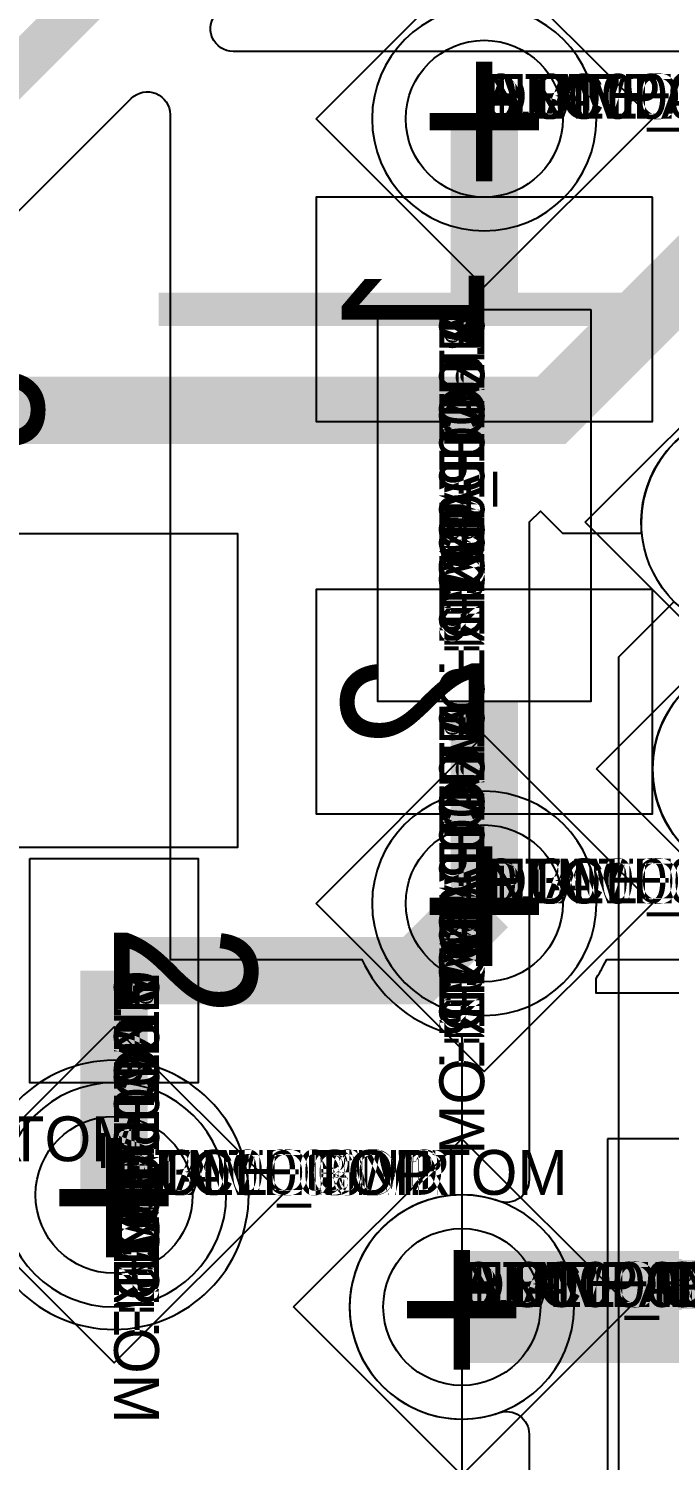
# Model space of a CAD drawing. Extents: x 0 to 323, y 0 to 320.
# Drawn here: x 56.02 to 58.88, y 14.32 to 20.7 of the extents above; entities that cross this region are included whole.
import ezdxf
from ezdxf.enums import TextEntityAlignment as Align

# ---------------------------------------------------------------- set-up
doc = ezdxf.new("R2010")
doc.units = 0
doc.header["$MEASUREMENT"] = 0
doc.layers.get('0').update_dxf_attribs({"linetype": 'CONTINUOUS'})
for name, color, linetype in [('CDN_FIGURES', 7, 'CONTINUOUS'), ('ETCH_BOTTOM', 7, 'CONTINUOUS'), ('ETCH_GND', 3, 'CONTINUOUS'), ('ETCH_INT1', 4, 'CONTINUOUS'), ('ETCH_INT2', 5, 'CONTINUOUS'), ('ETCH_PWR', 6, 'CONTINUOUS'), ('ETCH_TOP', 2, 'CONTINUOUS'), ('MANUFACTURING_NCLEGEND-1-6', 8, 'CONTINUOUS'), ('PACKAGE_GEOMETRY_ASSEMBLY_TOP', 11, 'CONTINUOUS'), ('PACKAGE_GEOMETRY_PIN_NUMBER', 9, 'CONTINUOUS')]:
    doc.layers.add(name, color=color, linetype=linetype)

# ---------------------------------------------------------------- blocks, each defined once
blk = doc.blocks.new('PAD_INFO')
for tag in ['SHAPE_TYPE', 'PAD_HEIGHT', 'PAD_LAYER', 'PAD_TYPE', 'PAD_WIDTH']:
    blk.add_attdef(tag, (0, 0), '', height=0.2)
at = {"flags": 2}
blk.add_attdef('CDN_TYPE', (0, 0), '', height=0.2, dxfattribs=at)
blk = doc.blocks.new('DRILL_INFO')
at = {"flags": 2}
blk.add_attdef('CDN_TYPE', (0, 0), '', height=0.2, dxfattribs=at)
for tag in ['FSHAPE', 'FCHAR', 'DRILL_HEIGHT', 'DIAMETER', 'PLATED', 'DRILL_WIDTH']:
    blk.add_attdef(tag, (0, 0), '', height=0.2)
blk = doc.blocks.new('VIA0700X0300')
at = {"layer": 'ETCH_BOTTOM'}
blk.add_circle((0, 0), 0.35, dxfattribs=at)
at = {"layer": 'ETCH_GND'}
blk.add_circle((0, 0), 0.35, dxfattribs=at)
at = {"layer": 'ETCH_INT1'}
blk.add_circle((0, 0), 0.35, dxfattribs=at)
at = {"layer": 'ETCH_INT2'}
blk.add_circle((0, 0), 0.35, dxfattribs=at)
at = {"layer": 'ETCH_PWR'}
blk.add_circle((0, 0), 0.35, dxfattribs=at)
at = {"layer": 'ETCH_TOP'}
blk.add_circle((0, 0), 0.35, dxfattribs=at)
ref = blk.add_blockref('PAD_INFO', (0, 0))
ref.add_attrib('PAD_LAYER', 'ETCH_TOP', (0, 0), dxfattribs={"height": 0.2})
ref.add_attrib('SHAPE_TYPE', 'NULL', (0, 0), dxfattribs={"height": 0.2})
ref.add_attrib('PAD_TYPE', 'ANTIPAD', (0, 0), dxfattribs={"height": 0.2})
ref.add_attrib('PAD_WIDTH', '0.000000', (0, 0), dxfattribs={"height": 0.2})
ref.add_attrib('PAD_HEIGHT', '0.000000', (0, 0), dxfattribs={"height": 0.2})
ref = blk.add_blockref('PAD_INFO', (0, 0))
ref.add_attrib('PAD_LAYER', 'ETCH_GND', (0, 0), dxfattribs={"height": 0.2})
ref.add_attrib('SHAPE_TYPE', 'NULL', (0, 0), dxfattribs={"height": 0.2})
ref.add_attrib('PAD_TYPE', 'ANTIPAD', (0, 0), dxfattribs={"height": 0.2})
ref.add_attrib('PAD_WIDTH', '0.000000', (0, 0), dxfattribs={"height": 0.2})
ref.add_attrib('PAD_HEIGHT', '0.000000', (0, 0), dxfattribs={"height": 0.2})
ref = blk.add_blockref('PAD_INFO', (0, 0))
ref.add_attrib('PAD_LAYER', 'ETCH_INT1', (0, 0), dxfattribs={"height": 0.2})
ref.add_attrib('SHAPE_TYPE', 'NULL', (0, 0), dxfattribs={"height": 0.2})
ref.add_attrib('PAD_TYPE', 'ANTIPAD', (0, 0), dxfattribs={"height": 0.2})
ref.add_attrib('PAD_WIDTH', '0.000000', (0, 0), dxfattribs={"height": 0.2})
ref.add_attrib('PAD_HEIGHT', '0.000000', (0, 0), dxfattribs={"height": 0.2})
ref = blk.add_blockref('PAD_INFO', (0, 0))
ref.add_attrib('PAD_LAYER', 'ETCH_INT2', (0, 0), dxfattribs={"height": 0.2})
ref.add_attrib('SHAPE_TYPE', 'NULL', (0, 0), dxfattribs={"height": 0.2})
ref.add_attrib('PAD_TYPE', 'ANTIPAD', (0, 0), dxfattribs={"height": 0.2})
ref.add_attrib('PAD_WIDTH', '0.000000', (0, 0), dxfattribs={"height": 0.2})
ref.add_attrib('PAD_HEIGHT', '0.000000', (0, 0), dxfattribs={"height": 0.2})
ref = blk.add_blockref('PAD_INFO', (0, 0))
ref.add_attrib('PAD_LAYER', 'ETCH_PWR', (0, 0), dxfattribs={"height": 0.2})
ref.add_attrib('SHAPE_TYPE', 'NULL', (0, 0), dxfattribs={"height": 0.2})
ref.add_attrib('PAD_TYPE', 'ANTIPAD', (0, 0), dxfattribs={"height": 0.2})
ref.add_attrib('PAD_WIDTH', '0.000000', (0, 0), dxfattribs={"height": 0.2})
ref.add_attrib('PAD_HEIGHT', '0.000000', (0, 0), dxfattribs={"height": 0.2})
ref = blk.add_blockref('PAD_INFO', (0, 0))
ref.add_attrib('PAD_LAYER', 'ETCH_BOTTOM', (0, 0), dxfattribs={"height": 0.2})
ref.add_attrib('SHAPE_TYPE', 'NULL', (0, 0), dxfattribs={"height": 0.2})
ref.add_attrib('PAD_TYPE', 'ANTIPAD', (0, 0), dxfattribs={"height": 0.2})
ref.add_attrib('PAD_WIDTH', '0.000000', (0, 0), dxfattribs={"height": 0.2})
ref.add_attrib('PAD_HEIGHT', '0.000000', (0, 0), dxfattribs={"height": 0.2})
ref = blk.add_blockref('PAD_INFO', (0, 0))
ref.add_attrib('PAD_LAYER', 'ETCH_TOP', (0, 0), dxfattribs={"height": 0.2})
ref.add_attrib('SHAPE_TYPE', 'NULL', (0, 0), dxfattribs={"height": 0.2})
ref.add_attrib('PAD_TYPE', 'THERMAL', (0, 0), dxfattribs={"height": 0.2})
ref.add_attrib('PAD_WIDTH', '0.000000', (0, 0), dxfattribs={"height": 0.2})
ref.add_attrib('PAD_HEIGHT', '0.000000', (0, 0), dxfattribs={"height": 0.2})
ref = blk.add_blockref('PAD_INFO', (0, 0))
ref.add_attrib('PAD_LAYER', 'ETCH_GND', (0, 0), dxfattribs={"height": 0.2})
ref.add_attrib('SHAPE_TYPE', 'NULL', (0, 0), dxfattribs={"height": 0.2})
ref.add_attrib('PAD_TYPE', 'THERMAL', (0, 0), dxfattribs={"height": 0.2})
ref.add_attrib('PAD_WIDTH', '0.000000', (0, 0), dxfattribs={"height": 0.2})
ref.add_attrib('PAD_HEIGHT', '0.000000', (0, 0), dxfattribs={"height": 0.2})
ref = blk.add_blockref('PAD_INFO', (0, 0))
ref.add_attrib('PAD_LAYER', 'ETCH_INT1', (0, 0), dxfattribs={"height": 0.2})
ref.add_attrib('SHAPE_TYPE', 'NULL', (0, 0), dxfattribs={"height": 0.2})
ref.add_attrib('PAD_TYPE', 'THERMAL', (0, 0), dxfattribs={"height": 0.2})
ref.add_attrib('PAD_WIDTH', '0.000000', (0, 0), dxfattribs={"height": 0.2})
ref.add_attrib('PAD_HEIGHT', '0.000000', (0, 0), dxfattribs={"height": 0.2})
ref = blk.add_blockref('PAD_INFO', (0, 0))
ref.add_attrib('PAD_LAYER', 'ETCH_INT2', (0, 0), dxfattribs={"height": 0.2})
ref.add_attrib('SHAPE_TYPE', 'NULL', (0, 0), dxfattribs={"height": 0.2})
ref.add_attrib('PAD_TYPE', 'THERMAL', (0, 0), dxfattribs={"height": 0.2})
ref.add_attrib('PAD_WIDTH', '0.000000', (0, 0), dxfattribs={"height": 0.2})
ref.add_attrib('PAD_HEIGHT', '0.000000', (0, 0), dxfattribs={"height": 0.2})
ref = blk.add_blockref('PAD_INFO', (0, 0))
ref.add_attrib('PAD_LAYER', 'ETCH_PWR', (0, 0), dxfattribs={"height": 0.2})
ref.add_attrib('SHAPE_TYPE', 'NULL', (0, 0), dxfattribs={"height": 0.2})
ref.add_attrib('PAD_TYPE', 'THERMAL', (0, 0), dxfattribs={"height": 0.2})
ref.add_attrib('PAD_WIDTH', '0.000000', (0, 0), dxfattribs={"height": 0.2})
ref.add_attrib('PAD_HEIGHT', '0.000000', (0, 0), dxfattribs={"height": 0.2})
ref = blk.add_blockref('PAD_INFO', (0, 0))
ref.add_attrib('PAD_LAYER', 'ETCH_BOTTOM', (0, 0), dxfattribs={"height": 0.2})
ref.add_attrib('SHAPE_TYPE', 'NULL', (0, 0), dxfattribs={"height": 0.2})
ref.add_attrib('PAD_TYPE', 'THERMAL', (0, 0), dxfattribs={"height": 0.2})
ref.add_attrib('PAD_WIDTH', '0.000000', (0, 0), dxfattribs={"height": 0.2})
ref.add_attrib('PAD_HEIGHT', '0.000000', (0, 0), dxfattribs={"height": 0.2})
ref = blk.add_blockref('PAD_INFO', (0, 0))
ref.add_attrib('PAD_LAYER', 'ETCH_TOP', (0, 0), dxfattribs={"height": 0.2})
ref.add_attrib('SHAPE_TYPE', 'CIRCLE', (0, 0), dxfattribs={"height": 0.2})
ref.add_attrib('PAD_TYPE', 'REGULAR', (0, 0), dxfattribs={"height": 0.2})
ref.add_attrib('PAD_WIDTH', '0.700000', (0, 0), dxfattribs={"height": 0.2})
ref.add_attrib('PAD_HEIGHT', '0.700000', (0, 0), dxfattribs={"height": 0.2})
ref = blk.add_blockref('PAD_INFO', (0, 0))
ref.add_attrib('PAD_LAYER', 'ETCH_GND', (0, 0), dxfattribs={"height": 0.2})
ref.add_attrib('SHAPE_TYPE', 'CIRCLE', (0, 0), dxfattribs={"height": 0.2})
ref.add_attrib('PAD_TYPE', 'REGULAR', (0, 0), dxfattribs={"height": 0.2})
ref.add_attrib('PAD_WIDTH', '0.700000', (0, 0), dxfattribs={"height": 0.2})
ref.add_attrib('PAD_HEIGHT', '0.700000', (0, 0), dxfattribs={"height": 0.2})
ref = blk.add_blockref('PAD_INFO', (0, 0))
ref.add_attrib('PAD_LAYER', 'ETCH_INT1', (0, 0), dxfattribs={"height": 0.2})
ref.add_attrib('SHAPE_TYPE', 'CIRCLE', (0, 0), dxfattribs={"height": 0.2})
ref.add_attrib('PAD_TYPE', 'REGULAR', (0, 0), dxfattribs={"height": 0.2})
ref.add_attrib('PAD_WIDTH', '0.700000', (0, 0), dxfattribs={"height": 0.2})
ref.add_attrib('PAD_HEIGHT', '0.700000', (0, 0), dxfattribs={"height": 0.2})
ref = blk.add_blockref('PAD_INFO', (0, 0))
ref.add_attrib('PAD_LAYER', 'ETCH_INT2', (0, 0), dxfattribs={"height": 0.2})
ref.add_attrib('SHAPE_TYPE', 'CIRCLE', (0, 0), dxfattribs={"height": 0.2})
ref.add_attrib('PAD_TYPE', 'REGULAR', (0, 0), dxfattribs={"height": 0.2})
ref.add_attrib('PAD_WIDTH', '0.700000', (0, 0), dxfattribs={"height": 0.2})
ref.add_attrib('PAD_HEIGHT', '0.700000', (0, 0), dxfattribs={"height": 0.2})
ref = blk.add_blockref('PAD_INFO', (0, 0))
ref.add_attrib('PAD_LAYER', 'ETCH_PWR', (0, 0), dxfattribs={"height": 0.2})
ref.add_attrib('SHAPE_TYPE', 'CIRCLE', (0, 0), dxfattribs={"height": 0.2})
ref.add_attrib('PAD_TYPE', 'REGULAR', (0, 0), dxfattribs={"height": 0.2})
ref.add_attrib('PAD_WIDTH', '0.700000', (0, 0), dxfattribs={"height": 0.2})
ref.add_attrib('PAD_HEIGHT', '0.700000', (0, 0), dxfattribs={"height": 0.2})
ref = blk.add_blockref('PAD_INFO', (0, 0))
ref.add_attrib('PAD_LAYER', 'ETCH_BOTTOM', (0, 0), dxfattribs={"height": 0.2})
ref.add_attrib('SHAPE_TYPE', 'CIRCLE', (0, 0), dxfattribs={"height": 0.2})
ref.add_attrib('PAD_TYPE', 'REGULAR', (0, 0), dxfattribs={"height": 0.2})
ref.add_attrib('PAD_WIDTH', '0.700000', (0, 0), dxfattribs={"height": 0.2})
ref.add_attrib('PAD_HEIGHT', '0.700000', (0, 0), dxfattribs={"height": 0.2})
ref = blk.add_blockref('DRILL_INFO', (0, 0))
ref.add_attrib('DIAMETER', '0.300000', (0, 0), dxfattribs={"height": 0.2})
ref.add_attrib('PLATED', 'PLATED', (0, 0), dxfattribs={"height": 0.2})
ref.add_attrib('FSHAPE', 'DIAMOND', (0, 0), dxfattribs={"height": 0.2})
ref.add_attrib('FCHAR', '+', (0, 0), dxfattribs={"height": 0.2})
ref.add_attrib('DRILL_WIDTH', '1.500000', (0, 0), dxfattribs={"height": 0.2})
ref.add_attrib('DRILL_HEIGHT', '1.500000', (0, 0), dxfattribs={"height": 0.2})
for tag in ['CDN_TYPE', 'PIN']:
    blk.add_attdef(tag, (0, 0), '', height=0.2)
at = {"flags": 2}
for tag in ['PSTKNAME', 'BBV']:
    blk.add_attdef(tag, (0, 0), '', height=0.2, dxfattribs=at)
blk = doc.blocks.new('FIGURE_DIAMOND')
at = {"layer": 'CDN_FIGURES'}
blk.add_lwpolyline([(-0.5, 0), (0, 0.5), (0.5, 0), (0, -0.5)], close=True, dxfattribs=at)
blk = doc.blocks.new('RC1000X1500TS')
at = {"layer": 'ETCH_TOP'}
blk.add_lwpolyline([(-0.5, -0.75), (-0.5, 0.75), (0.5, 0.75), (0.5, -0.75)], close=True, dxfattribs=at)
ref = blk.add_blockref('PAD_INFO', (0, 0))
ref.add_attrib('PAD_LAYER', 'ETCH_TOP', (0, 0), dxfattribs={"height": 0.2})
ref.add_attrib('SHAPE_TYPE', 'NULL', (0, 0), dxfattribs={"height": 0.2})
ref.add_attrib('PAD_TYPE', 'ANTIPAD', (0, 0), dxfattribs={"height": 0.2})
ref.add_attrib('PAD_WIDTH', '0.000000', (0, 0), dxfattribs={"height": 0.2})
ref.add_attrib('PAD_HEIGHT', '0.000000', (0, 0), dxfattribs={"height": 0.2})
ref = blk.add_blockref('PAD_INFO', (0, 0))
ref.add_attrib('PAD_LAYER', 'ETCH_GND', (0, 0), dxfattribs={"height": 0.2})
ref.add_attrib('SHAPE_TYPE', 'NULL', (0, 0), dxfattribs={"height": 0.2})
ref.add_attrib('PAD_TYPE', 'ANTIPAD', (0, 0), dxfattribs={"height": 0.2})
ref.add_attrib('PAD_WIDTH', '0.000000', (0, 0), dxfattribs={"height": 0.2})
ref.add_attrib('PAD_HEIGHT', '0.000000', (0, 0), dxfattribs={"height": 0.2})
ref = blk.add_blockref('PAD_INFO', (0, 0))
ref.add_attrib('PAD_LAYER', 'ETCH_INT1', (0, 0), dxfattribs={"height": 0.2})
ref.add_attrib('SHAPE_TYPE', 'NULL', (0, 0), dxfattribs={"height": 0.2})
ref.add_attrib('PAD_TYPE', 'ANTIPAD', (0, 0), dxfattribs={"height": 0.2})
ref.add_attrib('PAD_WIDTH', '0.000000', (0, 0), dxfattribs={"height": 0.2})
ref.add_attrib('PAD_HEIGHT', '0.000000', (0, 0), dxfattribs={"height": 0.2})
ref = blk.add_blockref('PAD_INFO', (0, 0))
ref.add_attrib('PAD_LAYER', 'ETCH_INT2', (0, 0), dxfattribs={"height": 0.2})
ref.add_attrib('SHAPE_TYPE', 'NULL', (0, 0), dxfattribs={"height": 0.2})
ref.add_attrib('PAD_TYPE', 'ANTIPAD', (0, 0), dxfattribs={"height": 0.2})
ref.add_attrib('PAD_WIDTH', '0.000000', (0, 0), dxfattribs={"height": 0.2})
ref.add_attrib('PAD_HEIGHT', '0.000000', (0, 0), dxfattribs={"height": 0.2})
ref = blk.add_blockref('PAD_INFO', (0, 0))
ref.add_attrib('PAD_LAYER', 'ETCH_PWR', (0, 0), dxfattribs={"height": 0.2})
ref.add_attrib('SHAPE_TYPE', 'NULL', (0, 0), dxfattribs={"height": 0.2})
ref.add_attrib('PAD_TYPE', 'ANTIPAD', (0, 0), dxfattribs={"height": 0.2})
ref.add_attrib('PAD_WIDTH', '0.000000', (0, 0), dxfattribs={"height": 0.2})
ref.add_attrib('PAD_HEIGHT', '0.000000', (0, 0), dxfattribs={"height": 0.2})
ref = blk.add_blockref('PAD_INFO', (0, 0))
ref.add_attrib('PAD_LAYER', 'ETCH_BOTTOM', (0, 0), dxfattribs={"height": 0.2})
ref.add_attrib('SHAPE_TYPE', 'NULL', (0, 0), dxfattribs={"height": 0.2})
ref.add_attrib('PAD_TYPE', 'ANTIPAD', (0, 0), dxfattribs={"height": 0.2})
ref.add_attrib('PAD_WIDTH', '0.000000', (0, 0), dxfattribs={"height": 0.2})
ref.add_attrib('PAD_HEIGHT', '0.000000', (0, 0), dxfattribs={"height": 0.2})
ref = blk.add_blockref('PAD_INFO', (0, 0))
ref.add_attrib('PAD_LAYER', 'ETCH_TOP', (0, 0), dxfattribs={"height": 0.2})
ref.add_attrib('SHAPE_TYPE', 'NULL', (0, 0), dxfattribs={"height": 0.2})
ref.add_attrib('PAD_TYPE', 'THERMAL', (0, 0), dxfattribs={"height": 0.2})
ref.add_attrib('PAD_WIDTH', '0.000000', (0, 0), dxfattribs={"height": 0.2})
ref.add_attrib('PAD_HEIGHT', '0.000000', (0, 0), dxfattribs={"height": 0.2})
ref = blk.add_blockref('PAD_INFO', (0, 0))
ref.add_attrib('PAD_LAYER', 'ETCH_GND', (0, 0), dxfattribs={"height": 0.2})
ref.add_attrib('SHAPE_TYPE', 'NULL', (0, 0), dxfattribs={"height": 0.2})
ref.add_attrib('PAD_TYPE', 'THERMAL', (0, 0), dxfattribs={"height": 0.2})
ref.add_attrib('PAD_WIDTH', '0.000000', (0, 0), dxfattribs={"height": 0.2})
ref.add_attrib('PAD_HEIGHT', '0.000000', (0, 0), dxfattribs={"height": 0.2})
ref = blk.add_blockref('PAD_INFO', (0, 0))
ref.add_attrib('PAD_LAYER', 'ETCH_INT1', (0, 0), dxfattribs={"height": 0.2})
ref.add_attrib('SHAPE_TYPE', 'NULL', (0, 0), dxfattribs={"height": 0.2})
ref.add_attrib('PAD_TYPE', 'THERMAL', (0, 0), dxfattribs={"height": 0.2})
ref.add_attrib('PAD_WIDTH', '0.000000', (0, 0), dxfattribs={"height": 0.2})
ref.add_attrib('PAD_HEIGHT', '0.000000', (0, 0), dxfattribs={"height": 0.2})
ref = blk.add_blockref('PAD_INFO', (0, 0))
ref.add_attrib('PAD_LAYER', 'ETCH_INT2', (0, 0), dxfattribs={"height": 0.2})
ref.add_attrib('SHAPE_TYPE', 'NULL', (0, 0), dxfattribs={"height": 0.2})
ref.add_attrib('PAD_TYPE', 'THERMAL', (0, 0), dxfattribs={"height": 0.2})
ref.add_attrib('PAD_WIDTH', '0.000000', (0, 0), dxfattribs={"height": 0.2})
ref.add_attrib('PAD_HEIGHT', '0.000000', (0, 0), dxfattribs={"height": 0.2})
ref = blk.add_blockref('PAD_INFO', (0, 0))
ref.add_attrib('PAD_LAYER', 'ETCH_PWR', (0, 0), dxfattribs={"height": 0.2})
ref.add_attrib('SHAPE_TYPE', 'NULL', (0, 0), dxfattribs={"height": 0.2})
ref.add_attrib('PAD_TYPE', 'THERMAL', (0, 0), dxfattribs={"height": 0.2})
ref.add_attrib('PAD_WIDTH', '0.000000', (0, 0), dxfattribs={"height": 0.2})
ref.add_attrib('PAD_HEIGHT', '0.000000', (0, 0), dxfattribs={"height": 0.2})
ref = blk.add_blockref('PAD_INFO', (0, 0))
ref.add_attrib('PAD_LAYER', 'ETCH_BOTTOM', (0, 0), dxfattribs={"height": 0.2})
ref.add_attrib('SHAPE_TYPE', 'NULL', (0, 0), dxfattribs={"height": 0.2})
ref.add_attrib('PAD_TYPE', 'THERMAL', (0, 0), dxfattribs={"height": 0.2})
ref.add_attrib('PAD_WIDTH', '0.000000', (0, 0), dxfattribs={"height": 0.2})
ref.add_attrib('PAD_HEIGHT', '0.000000', (0, 0), dxfattribs={"height": 0.2})
ref = blk.add_blockref('PAD_INFO', (0, 0))
ref.add_attrib('PAD_LAYER', 'ETCH_GND', (0, 0), dxfattribs={"height": 0.2})
ref.add_attrib('SHAPE_TYPE', 'NULL', (0, 0), dxfattribs={"height": 0.2})
ref.add_attrib('PAD_TYPE', 'REGULAR', (0, 0), dxfattribs={"height": 0.2})
ref.add_attrib('PAD_WIDTH', '0.000000', (0, 0), dxfattribs={"height": 0.2})
ref.add_attrib('PAD_HEIGHT', '0.000000', (0, 0), dxfattribs={"height": 0.2})
ref = blk.add_blockref('PAD_INFO', (0, 0))
ref.add_attrib('PAD_LAYER', 'ETCH_INT1', (0, 0), dxfattribs={"height": 0.2})
ref.add_attrib('SHAPE_TYPE', 'NULL', (0, 0), dxfattribs={"height": 0.2})
ref.add_attrib('PAD_TYPE', 'REGULAR', (0, 0), dxfattribs={"height": 0.2})
ref.add_attrib('PAD_WIDTH', '0.000000', (0, 0), dxfattribs={"height": 0.2})
ref.add_attrib('PAD_HEIGHT', '0.000000', (0, 0), dxfattribs={"height": 0.2})
ref = blk.add_blockref('PAD_INFO', (0, 0))
ref.add_attrib('PAD_LAYER', 'ETCH_INT2', (0, 0), dxfattribs={"height": 0.2})
ref.add_attrib('SHAPE_TYPE', 'NULL', (0, 0), dxfattribs={"height": 0.2})
ref.add_attrib('PAD_TYPE', 'REGULAR', (0, 0), dxfattribs={"height": 0.2})
ref.add_attrib('PAD_WIDTH', '0.000000', (0, 0), dxfattribs={"height": 0.2})
ref.add_attrib('PAD_HEIGHT', '0.000000', (0, 0), dxfattribs={"height": 0.2})
ref = blk.add_blockref('PAD_INFO', (0, 0))
ref.add_attrib('PAD_LAYER', 'ETCH_PWR', (0, 0), dxfattribs={"height": 0.2})
ref.add_attrib('SHAPE_TYPE', 'NULL', (0, 0), dxfattribs={"height": 0.2})
ref.add_attrib('PAD_TYPE', 'REGULAR', (0, 0), dxfattribs={"height": 0.2})
ref.add_attrib('PAD_WIDTH', '0.000000', (0, 0), dxfattribs={"height": 0.2})
ref.add_attrib('PAD_HEIGHT', '0.000000', (0, 0), dxfattribs={"height": 0.2})
ref = blk.add_blockref('PAD_INFO', (0, 0))
ref.add_attrib('PAD_LAYER', 'ETCH_BOTTOM', (0, 0), dxfattribs={"height": 0.2})
ref.add_attrib('SHAPE_TYPE', 'NULL', (0, 0), dxfattribs={"height": 0.2})
ref.add_attrib('PAD_TYPE', 'REGULAR', (0, 0), dxfattribs={"height": 0.2})
ref.add_attrib('PAD_WIDTH', '0.000000', (0, 0), dxfattribs={"height": 0.2})
ref.add_attrib('PAD_HEIGHT', '0.000000', (0, 0), dxfattribs={"height": 0.2})
ref = blk.add_blockref('DRILL_INFO', (0, 0))
ref.add_attrib('DIAMETER', '0.000000', (0, 0), dxfattribs={"height": 0.2})
ref.add_attrib('PLATED', 'PLATED', (0, 0), dxfattribs={"height": 0.2})
ref.add_attrib('FSHAPE', 'NULL', (0, 0), dxfattribs={"height": 0.2})
ref.add_attrib('DRILL_WIDTH', '0.000000', (0, 0), dxfattribs={"height": 0.2})
ref.add_attrib('DRILL_HEIGHT', '0.000000', (0, 0), dxfattribs={"height": 0.2})
ref = blk.add_blockref('PAD_INFO', (0, 0))
ref.add_attrib('PAD_LAYER', 'ETCH_TOP', (0, 0), dxfattribs={"height": 0.2})
ref.add_attrib('SHAPE_TYPE', 'RECTANGLE', (0, 0), dxfattribs={"height": 0.2})
ref.add_attrib('PAD_TYPE', 'REGULAR', (0, 0), dxfattribs={"height": 0.2})
ref.add_attrib('PAD_WIDTH', '1.000000', (0, 0), dxfattribs={"height": 0.2})
ref.add_attrib('PAD_HEIGHT', '1.500000', (0, 0), dxfattribs={"height": 0.2})
for tag in ['CDN_TYPE', 'PIN']:
    blk.add_attdef(tag, (0, 0), '', height=0.2)
at = {"flags": 2}
for tag in ['PSTKNAME', 'BBV']:
    blk.add_attdef(tag, (0, 0), '', height=0.2, dxfattribs=at)
blk = doc.blocks.new('F56')
at = {"layer": 'PACKAGE_GEOMETRY_ASSEMBLY_TOP'}
blk.add_lwpolyline([(0, -0.475), (1.75, -0.475), (1.75, 0.475), (0, 0.475)], close=True, dxfattribs=at)
at = {"layer": 'ETCH_TOP'}
ref = blk.add_blockref('RC1000X1500TS', (0, 0), dxfattribs=at)
ref.add_attrib('CDN_TYPE', 'PIN', (0, 0), dxfattribs={"height": 0.2})
ref.add_attrib('PIN', '1', (0, 0), dxfattribs={"height": 0.2})
ref = blk.add_blockref('RC1000X1500TS', (1.75, 0), dxfattribs=at)
ref.add_attrib('CDN_TYPE', 'PIN', (0, 0), dxfattribs={"height": 0.2})
ref.add_attrib('PIN', '2', (0, 0), dxfattribs={"height": 0.2})
at = {"flags": 2}
for tag in ['SYMBOL_TYPE', 'CDN_TYPE', 'REFDES']:
    blk.add_attdef(tag, (0, 0), '', height=0.2, dxfattribs=at)
blk = doc.blocks.new('RC1000X0750TS')
at = {"layer": 'ETCH_TOP'}
blk.add_lwpolyline([(-0.5, -0.375), (-0.5, 0.375), (0.5, 0.375), (0.5, -0.375)], close=True, dxfattribs=at)
ref = blk.add_blockref('PAD_INFO', (0, 0))
ref.add_attrib('PAD_LAYER', 'ETCH_TOP', (0, 0), dxfattribs={"height": 0.2})
ref.add_attrib('SHAPE_TYPE', 'NULL', (0, 0), dxfattribs={"height": 0.2})
ref.add_attrib('PAD_TYPE', 'ANTIPAD', (0, 0), dxfattribs={"height": 0.2})
ref.add_attrib('PAD_WIDTH', '0.000000', (0, 0), dxfattribs={"height": 0.2})
ref.add_attrib('PAD_HEIGHT', '0.000000', (0, 0), dxfattribs={"height": 0.2})
ref = blk.add_blockref('PAD_INFO', (0, 0))
ref.add_attrib('PAD_LAYER', 'ETCH_GND', (0, 0), dxfattribs={"height": 0.2})
ref.add_attrib('SHAPE_TYPE', 'NULL', (0, 0), dxfattribs={"height": 0.2})
ref.add_attrib('PAD_TYPE', 'ANTIPAD', (0, 0), dxfattribs={"height": 0.2})
ref.add_attrib('PAD_WIDTH', '0.000000', (0, 0), dxfattribs={"height": 0.2})
ref.add_attrib('PAD_HEIGHT', '0.000000', (0, 0), dxfattribs={"height": 0.2})
ref = blk.add_blockref('PAD_INFO', (0, 0))
ref.add_attrib('PAD_LAYER', 'ETCH_INT1', (0, 0), dxfattribs={"height": 0.2})
ref.add_attrib('SHAPE_TYPE', 'NULL', (0, 0), dxfattribs={"height": 0.2})
ref.add_attrib('PAD_TYPE', 'ANTIPAD', (0, 0), dxfattribs={"height": 0.2})
ref.add_attrib('PAD_WIDTH', '0.000000', (0, 0), dxfattribs={"height": 0.2})
ref.add_attrib('PAD_HEIGHT', '0.000000', (0, 0), dxfattribs={"height": 0.2})
ref = blk.add_blockref('PAD_INFO', (0, 0))
ref.add_attrib('PAD_LAYER', 'ETCH_INT2', (0, 0), dxfattribs={"height": 0.2})
ref.add_attrib('SHAPE_TYPE', 'NULL', (0, 0), dxfattribs={"height": 0.2})
ref.add_attrib('PAD_TYPE', 'ANTIPAD', (0, 0), dxfattribs={"height": 0.2})
ref.add_attrib('PAD_WIDTH', '0.000000', (0, 0), dxfattribs={"height": 0.2})
ref.add_attrib('PAD_HEIGHT', '0.000000', (0, 0), dxfattribs={"height": 0.2})
ref = blk.add_blockref('PAD_INFO', (0, 0))
ref.add_attrib('PAD_LAYER', 'ETCH_PWR', (0, 0), dxfattribs={"height": 0.2})
ref.add_attrib('SHAPE_TYPE', 'NULL', (0, 0), dxfattribs={"height": 0.2})
ref.add_attrib('PAD_TYPE', 'ANTIPAD', (0, 0), dxfattribs={"height": 0.2})
ref.add_attrib('PAD_WIDTH', '0.000000', (0, 0), dxfattribs={"height": 0.2})
ref.add_attrib('PAD_HEIGHT', '0.000000', (0, 0), dxfattribs={"height": 0.2})
ref = blk.add_blockref('PAD_INFO', (0, 0))
ref.add_attrib('PAD_LAYER', 'ETCH_BOTTOM', (0, 0), dxfattribs={"height": 0.2})
ref.add_attrib('SHAPE_TYPE', 'NULL', (0, 0), dxfattribs={"height": 0.2})
ref.add_attrib('PAD_TYPE', 'ANTIPAD', (0, 0), dxfattribs={"height": 0.2})
ref.add_attrib('PAD_WIDTH', '0.000000', (0, 0), dxfattribs={"height": 0.2})
ref.add_attrib('PAD_HEIGHT', '0.000000', (0, 0), dxfattribs={"height": 0.2})
ref = blk.add_blockref('PAD_INFO', (0, 0))
ref.add_attrib('PAD_LAYER', 'ETCH_TOP', (0, 0), dxfattribs={"height": 0.2})
ref.add_attrib('SHAPE_TYPE', 'NULL', (0, 0), dxfattribs={"height": 0.2})
ref.add_attrib('PAD_TYPE', 'THERMAL', (0, 0), dxfattribs={"height": 0.2})
ref.add_attrib('PAD_WIDTH', '0.000000', (0, 0), dxfattribs={"height": 0.2})
ref.add_attrib('PAD_HEIGHT', '0.000000', (0, 0), dxfattribs={"height": 0.2})
ref = blk.add_blockref('PAD_INFO', (0, 0))
ref.add_attrib('PAD_LAYER', 'ETCH_GND', (0, 0), dxfattribs={"height": 0.2})
ref.add_attrib('SHAPE_TYPE', 'NULL', (0, 0), dxfattribs={"height": 0.2})
ref.add_attrib('PAD_TYPE', 'THERMAL', (0, 0), dxfattribs={"height": 0.2})
ref.add_attrib('PAD_WIDTH', '0.000000', (0, 0), dxfattribs={"height": 0.2})
ref.add_attrib('PAD_HEIGHT', '0.000000', (0, 0), dxfattribs={"height": 0.2})
ref = blk.add_blockref('PAD_INFO', (0, 0))
ref.add_attrib('PAD_LAYER', 'ETCH_INT1', (0, 0), dxfattribs={"height": 0.2})
ref.add_attrib('SHAPE_TYPE', 'NULL', (0, 0), dxfattribs={"height": 0.2})
ref.add_attrib('PAD_TYPE', 'THERMAL', (0, 0), dxfattribs={"height": 0.2})
ref.add_attrib('PAD_WIDTH', '0.000000', (0, 0), dxfattribs={"height": 0.2})
ref.add_attrib('PAD_HEIGHT', '0.000000', (0, 0), dxfattribs={"height": 0.2})
ref = blk.add_blockref('PAD_INFO', (0, 0))
ref.add_attrib('PAD_LAYER', 'ETCH_INT2', (0, 0), dxfattribs={"height": 0.2})
ref.add_attrib('SHAPE_TYPE', 'NULL', (0, 0), dxfattribs={"height": 0.2})
ref.add_attrib('PAD_TYPE', 'THERMAL', (0, 0), dxfattribs={"height": 0.2})
ref.add_attrib('PAD_WIDTH', '0.000000', (0, 0), dxfattribs={"height": 0.2})
ref.add_attrib('PAD_HEIGHT', '0.000000', (0, 0), dxfattribs={"height": 0.2})
ref = blk.add_blockref('PAD_INFO', (0, 0))
ref.add_attrib('PAD_LAYER', 'ETCH_PWR', (0, 0), dxfattribs={"height": 0.2})
ref.add_attrib('SHAPE_TYPE', 'NULL', (0, 0), dxfattribs={"height": 0.2})
ref.add_attrib('PAD_TYPE', 'THERMAL', (0, 0), dxfattribs={"height": 0.2})
ref.add_attrib('PAD_WIDTH', '0.000000', (0, 0), dxfattribs={"height": 0.2})
ref.add_attrib('PAD_HEIGHT', '0.000000', (0, 0), dxfattribs={"height": 0.2})
ref = blk.add_blockref('PAD_INFO', (0, 0))
ref.add_attrib('PAD_LAYER', 'ETCH_BOTTOM', (0, 0), dxfattribs={"height": 0.2})
ref.add_attrib('SHAPE_TYPE', 'NULL', (0, 0), dxfattribs={"height": 0.2})
ref.add_attrib('PAD_TYPE', 'THERMAL', (0, 0), dxfattribs={"height": 0.2})
ref.add_attrib('PAD_WIDTH', '0.000000', (0, 0), dxfattribs={"height": 0.2})
ref.add_attrib('PAD_HEIGHT', '0.000000', (0, 0), dxfattribs={"height": 0.2})
ref = blk.add_blockref('PAD_INFO', (0, 0))
ref.add_attrib('PAD_LAYER', 'ETCH_TOP', (0, 0), dxfattribs={"height": 0.2})
ref.add_attrib('SHAPE_TYPE', 'RECTANGLE', (0, 0), dxfattribs={"height": 0.2})
ref.add_attrib('PAD_TYPE', 'REGULAR', (0, 0), dxfattribs={"height": 0.2})
ref.add_attrib('PAD_WIDTH', '1.000000', (0, 0), dxfattribs={"height": 0.2})
ref.add_attrib('PAD_HEIGHT', '0.750000', (0, 0), dxfattribs={"height": 0.2})
ref = blk.add_blockref('PAD_INFO', (0, 0))
ref.add_attrib('PAD_LAYER', 'ETCH_GND', (0, 0), dxfattribs={"height": 0.2})
ref.add_attrib('SHAPE_TYPE', 'NULL', (0, 0), dxfattribs={"height": 0.2})
ref.add_attrib('PAD_TYPE', 'REGULAR', (0, 0), dxfattribs={"height": 0.2})
ref.add_attrib('PAD_WIDTH', '0.000000', (0, 0), dxfattribs={"height": 0.2})
ref.add_attrib('PAD_HEIGHT', '0.000000', (0, 0), dxfattribs={"height": 0.2})
ref = blk.add_blockref('PAD_INFO', (0, 0))
ref.add_attrib('PAD_LAYER', 'ETCH_INT1', (0, 0), dxfattribs={"height": 0.2})
ref.add_attrib('SHAPE_TYPE', 'NULL', (0, 0), dxfattribs={"height": 0.2})
ref.add_attrib('PAD_TYPE', 'REGULAR', (0, 0), dxfattribs={"height": 0.2})
ref.add_attrib('PAD_WIDTH', '0.000000', (0, 0), dxfattribs={"height": 0.2})
ref.add_attrib('PAD_HEIGHT', '0.000000', (0, 0), dxfattribs={"height": 0.2})
ref = blk.add_blockref('PAD_INFO', (0, 0))
ref.add_attrib('PAD_LAYER', 'ETCH_INT2', (0, 0), dxfattribs={"height": 0.2})
ref.add_attrib('SHAPE_TYPE', 'NULL', (0, 0), dxfattribs={"height": 0.2})
ref.add_attrib('PAD_TYPE', 'REGULAR', (0, 0), dxfattribs={"height": 0.2})
ref.add_attrib('PAD_WIDTH', '0.000000', (0, 0), dxfattribs={"height": 0.2})
ref.add_attrib('PAD_HEIGHT', '0.000000', (0, 0), dxfattribs={"height": 0.2})
ref = blk.add_blockref('PAD_INFO', (0, 0))
ref.add_attrib('PAD_LAYER', 'ETCH_PWR', (0, 0), dxfattribs={"height": 0.2})
ref.add_attrib('SHAPE_TYPE', 'NULL', (0, 0), dxfattribs={"height": 0.2})
ref.add_attrib('PAD_TYPE', 'REGULAR', (0, 0), dxfattribs={"height": 0.2})
ref.add_attrib('PAD_WIDTH', '0.000000', (0, 0), dxfattribs={"height": 0.2})
ref.add_attrib('PAD_HEIGHT', '0.000000', (0, 0), dxfattribs={"height": 0.2})
ref = blk.add_blockref('PAD_INFO', (0, 0))
ref.add_attrib('PAD_LAYER', 'ETCH_BOTTOM', (0, 0), dxfattribs={"height": 0.2})
ref.add_attrib('SHAPE_TYPE', 'NULL', (0, 0), dxfattribs={"height": 0.2})
ref.add_attrib('PAD_TYPE', 'REGULAR', (0, 0), dxfattribs={"height": 0.2})
ref.add_attrib('PAD_WIDTH', '0.000000', (0, 0), dxfattribs={"height": 0.2})
ref.add_attrib('PAD_HEIGHT', '0.000000', (0, 0), dxfattribs={"height": 0.2})
ref = blk.add_blockref('DRILL_INFO', (0, 0))
ref.add_attrib('DIAMETER', '0.000000', (0, 0), dxfattribs={"height": 0.2})
ref.add_attrib('PLATED', 'PLATED', (0, 0), dxfattribs={"height": 0.2})
ref.add_attrib('FSHAPE', 'NULL', (0, 0), dxfattribs={"height": 0.2})
ref.add_attrib('DRILL_WIDTH', '0.000000', (0, 0), dxfattribs={"height": 0.2})
ref.add_attrib('DRILL_HEIGHT', '0.000000', (0, 0), dxfattribs={"height": 0.2})
for tag in ['CDN_TYPE', 'PIN']:
    blk.add_attdef(tag, (0, 0), '', height=0.2)
at = {"flags": 2}
for tag in ['PSTKNAME', 'BBV']:
    blk.add_attdef(tag, (0, 0), '', height=0.2, dxfattribs=at)
blk = doc.blocks.new('F341')
at = {"layer": 'PACKAGE_GEOMETRY_ASSEMBLY_TOP'}
blk.add_lwpolyline([(-1.95, -0.55), (-1.95, 2.45), (-0.55, 2.45), (-0.55, -0.55)], close=True, dxfattribs=at)
at = {"layer": 'ETCH_TOP'}
ref = blk.add_blockref('RC1000X0750TS', (0, 1.9), dxfattribs=at)
ref.add_attrib('CDN_TYPE', 'PIN', (0, 0), dxfattribs={"height": 0.2})
ref.add_attrib('PIN', '2', (0, 0), dxfattribs={"height": 0.2})
at = {"flags": 2}
for tag in ['SYMBOL_TYPE', 'CDN_TYPE', 'REFDES']:
    blk.add_attdef(tag, (0, 0), '', height=0.2, dxfattribs=at)

msp = doc.modelspace()

# ---------------------------------------------------------------- linework, layer by layer
at = {"layer": 'ETCH_BOTTOM'}
for points, format in [([(58.75, 22.15, 0.2, 0.2, 0), (57.6, 22.15, 0.2, 0.2, 0), (50.239, 14.789, 0.2, 0.2, 0), (47.8014, 14.789, 0.2, 0.2, 0), (47.5704, 15.02, 0.2, 0.2, 0), (46.67, 15.02, 0.2, 0.2, 0)], "xyseb"), ([(63.2243, 19.1243, 0.520154), (62.2565, 18.9543), (62.2428, 18.9251), (61.4999, 18.9251), (61.4999, 16.8273, -0.604613), (61.3409, 16.7439, 0.502064), (60.4292, 16.4352), (60.4178, 16.4001), (58.5485, 16.4001), (58.5485, 16.4656), (58.5564, 16.478, 0.021474), (58.5822, 16.5226), (58.5964, 16.5499), (59.4501, 16.5499), (59.4501, 16.8178), (59.4852, 16.8292, 0.726862), (59.4852, 17.9708), (59.4501, 17.9822), (59.4501, 20.6001), (56.9314, 20.6001, -0.668179), (56.8597, 20.7732)], "xyb"), ([(58.05, 19.45, 0.3, 0.3, 0), (58.05, 20.3, 0.3, 0.3, 0)], "xyseb"), ([(56.5992, 19.45, 0.15, 0.15, 0), (58.05, 19.45, 0.15, 0.15, 0)], "xyseb"), ([(58.05, 19.45, 0.15, 0.15, 0), (59.5008, 19.45, 0.15, 0.15, 0)], "xyseb"), ([(58.05, 17.7, 0.3, 0.3, 0), (58.05, 16.8, 0.3, 0.3, 0)], "xyseb"), ([(59.1, 15, 0.5, 0.5, 0), (57.95, 15, 0.5, 0.5, 0)], "xyseb")]:
    msp.add_lwpolyline(points, format=format, dxfattribs=at)
for points in [[(50.2501, 9.0501), (50.2501, 11.1193), (49.3694, 12), (50.2501, 12.8807), (50.2501, 14.3389), (50.4254, 14.3389), (56.4768, 20.3903, -0.668179), (56.6499, 20.3186), (56.6499, 16.5499), (57.5036, 16.5499), (57.5178, 16.5226, 0.217433), (57.9109, 16.2162), (57.9499, 16.207), (57.9499, 13.5999), (61.4999, 13.5999), (61.4999, 13.2249), (63.781, 13.2249), (63.781, 11.8501), (53.1773, 11.8501), (50.3773, 9.0501)], [(56.4, 16.1001, 1), (56.4, 14.8999, 1)]]:
    msp.add_lwpolyline(points, format="xyb", close=True, dxfattribs=at)
at = {"layer": 'ETCH_GND'}
for points in [[(59.8001, 17.4, 1), (58.7999, 17.4, 1)], [(58.5501, 16.8, 1), (57.5499, 16.8, 1)], [(56.9001, 15.5, 1), (55.8999, 15.5, 1)]]:
    msp.add_lwpolyline(points, format="xyb", close=True, dxfattribs=at)
at = {"layer": 'ETCH_INT1'}
for points in [[(58.5501, 20.3, 1), (57.5499, 20.3, 1)], [(58.9608, 17.0323, -0.411812), (58.9292, 17.7359, -0.169267), (59.2183, 17.8936), (59.2627, 17.9009), (59.2583, 17.9978), (59.2134, 18.0011, -1.408379), (59.5892, 18.8677, -0.411812), (59.6208, 18.1641, -0.169267), (59.3317, 18.0064), (59.2873, 17.9991), (59.2917, 17.9022), (59.3366, 17.8989, -1.408379), (58.9608, 17.0323)], [(58.4501, 15, 1), (57.4499, 15, 1)]]:
    msp.add_lwpolyline(points, format="xyb", close=True, dxfattribs=at)
at = {"layer": 'ETCH_INT2'}
for points in [[(59.8001, 17.4, 1), (58.7999, 17.4, 1)], [(58.5501, 16.8, 1), (57.5499, 16.8, 1)], [(56.9001, 15.5, 1), (55.8999, 15.5, 1)]]:
    msp.add_lwpolyline(points, format="xyb", close=True, dxfattribs=at)
at = {"layer": 'ETCH_PWR'}
for points in [[(188.75, 1.35), (58.65, 1.35), (58.65, 17.9), (58.8948, 18.1448), (58.9304, 18.1153, 0.415084), (59.6356, 18.1816), (59.6508, 18.2), (62.7949, 18.2, 0.0051), (62.8051, 18.2), (63.15, 18.2), (64.6, 19.65), (64.6, 24.1478), (64.646, 24.152, 0.91207), (64.646, 25.148), (64.6, 25.1522), (64.6, 25.7998), (64.6506, 25.7999, 0.998801), (64.6506, 26.8001), (64.6, 26.8002), (64.6, 29.65), (63.65, 30.6), (46.4, 30.6)], [(64.35, 24.216), (64.35, 19.75), (63.05, 18.45), (59.7502, 18.45), (59.7501, 18.5006, 0.998801), (58.7499, 18.5006), (58.7498, 18.45), (58.4, 18.45), (58.3, 18.55), (58.25, 18.5), (58.25, 15.5678, -0.516651), (58.1151, 15.4721, 1.409101), (58.1151, 14.5279, -0.516651), (58.25, 14.4322), (58.25, 1.3)]]:
    msp.add_lwpolyline(points, format="xyb", dxfattribs=at)
msp.add_lwpolyline([(58.05, 20.8001, 1), (58.05, 19.7999, 1)], format="xyb", close=True, dxfattribs=at)
at = {"layer": 'ETCH_TOP'}
for points in [[(61, 20, 0.3, 0.3, 0), (59.35, 20, 0.3, 0.3, 0), (58.35, 19, 0.3, 0.3, 0), (55.45, 19, 0.3, 0.3, 0)], [(56.4, 16.5, 0.3, 0.3, 0), (57.75, 16.5, 0.3, 0.3, 0), (58.05, 16.8, 0.3, 0.3, 0)], [(56.4, 16.5, 0.3, 0.3, 0), (56.4, 15.5, 0.3, 0.3, 0)]]:
    msp.add_lwpolyline(points, format="xyseb", dxfattribs=at)

# ---------------------------------------------------------------- block references
at = {"xscale": -1}
for p, rotation in [((58.05, 19.45), 90), ((59.1, 15), 180)]:
    msp.add_blockref('F56', p, dxfattribs=dict(at, rotation=rotation))
at = {"rotation": 270}
msp.add_blockref('F341', (54.5, 16.5), dxfattribs=at)
at = {"layer": 'ETCH_TOP'}
for p in [(58.05, 20.3), (58.05, 16.8), (54.5, 15.65), (56.4, 15.5), (57.95, 15)]:
    msp.add_blockref('VIA0700X0300', p, dxfattribs=at)
at = {"layer": 'MANUFACTURING_NCLEGEND-1-6', "xscale": 1.5, "yscale": 1.5}
for p in [(58.05, 20.3), (59.25, 18.5), (59.3, 17.4), (58.05, 16.8), (56.4, 15.5), (57.95, 15)]:
    msp.add_blockref('FIGURE_DIAMOND', p, dxfattribs=at)

# ---------------------------------------------------------------- texts
at = {"layer": 'MANUFACTURING_NCLEGEND-1-6'}
for p in [(58.05, 20.3), (58.05, 16.8), (56.4, 15.5), (57.95, 15)]:
    msp.add_text('+', height=0.75, dxfattribs=at).set_placement(p, align=Align.MIDDLE_CENTER)
at = {"layer": 'PACKAGE_GEOMETRY_PIN_NUMBER', "text_generation_flag": 2, "width": 0.88}
for s, p in [('1', (58.05, 19.45)), ('2', (58.05, 17.7))]:
    msp.add_text(s, height=0.635, rotation=90, dxfattribs=at).set_placement(p, align=Align.CENTER)
at = {"layer": 'PACKAGE_GEOMETRY_PIN_NUMBER', "width": 0.87874}
for s, p in [('3', (55.45, 19)), ('2', (56.4, 16.5))]:
    msp.add_text(s, height=0.635, rotation=270, dxfattribs=at).set_placement(p, align=Align.CENTER)

doc.saveas('drawing.dxf')
